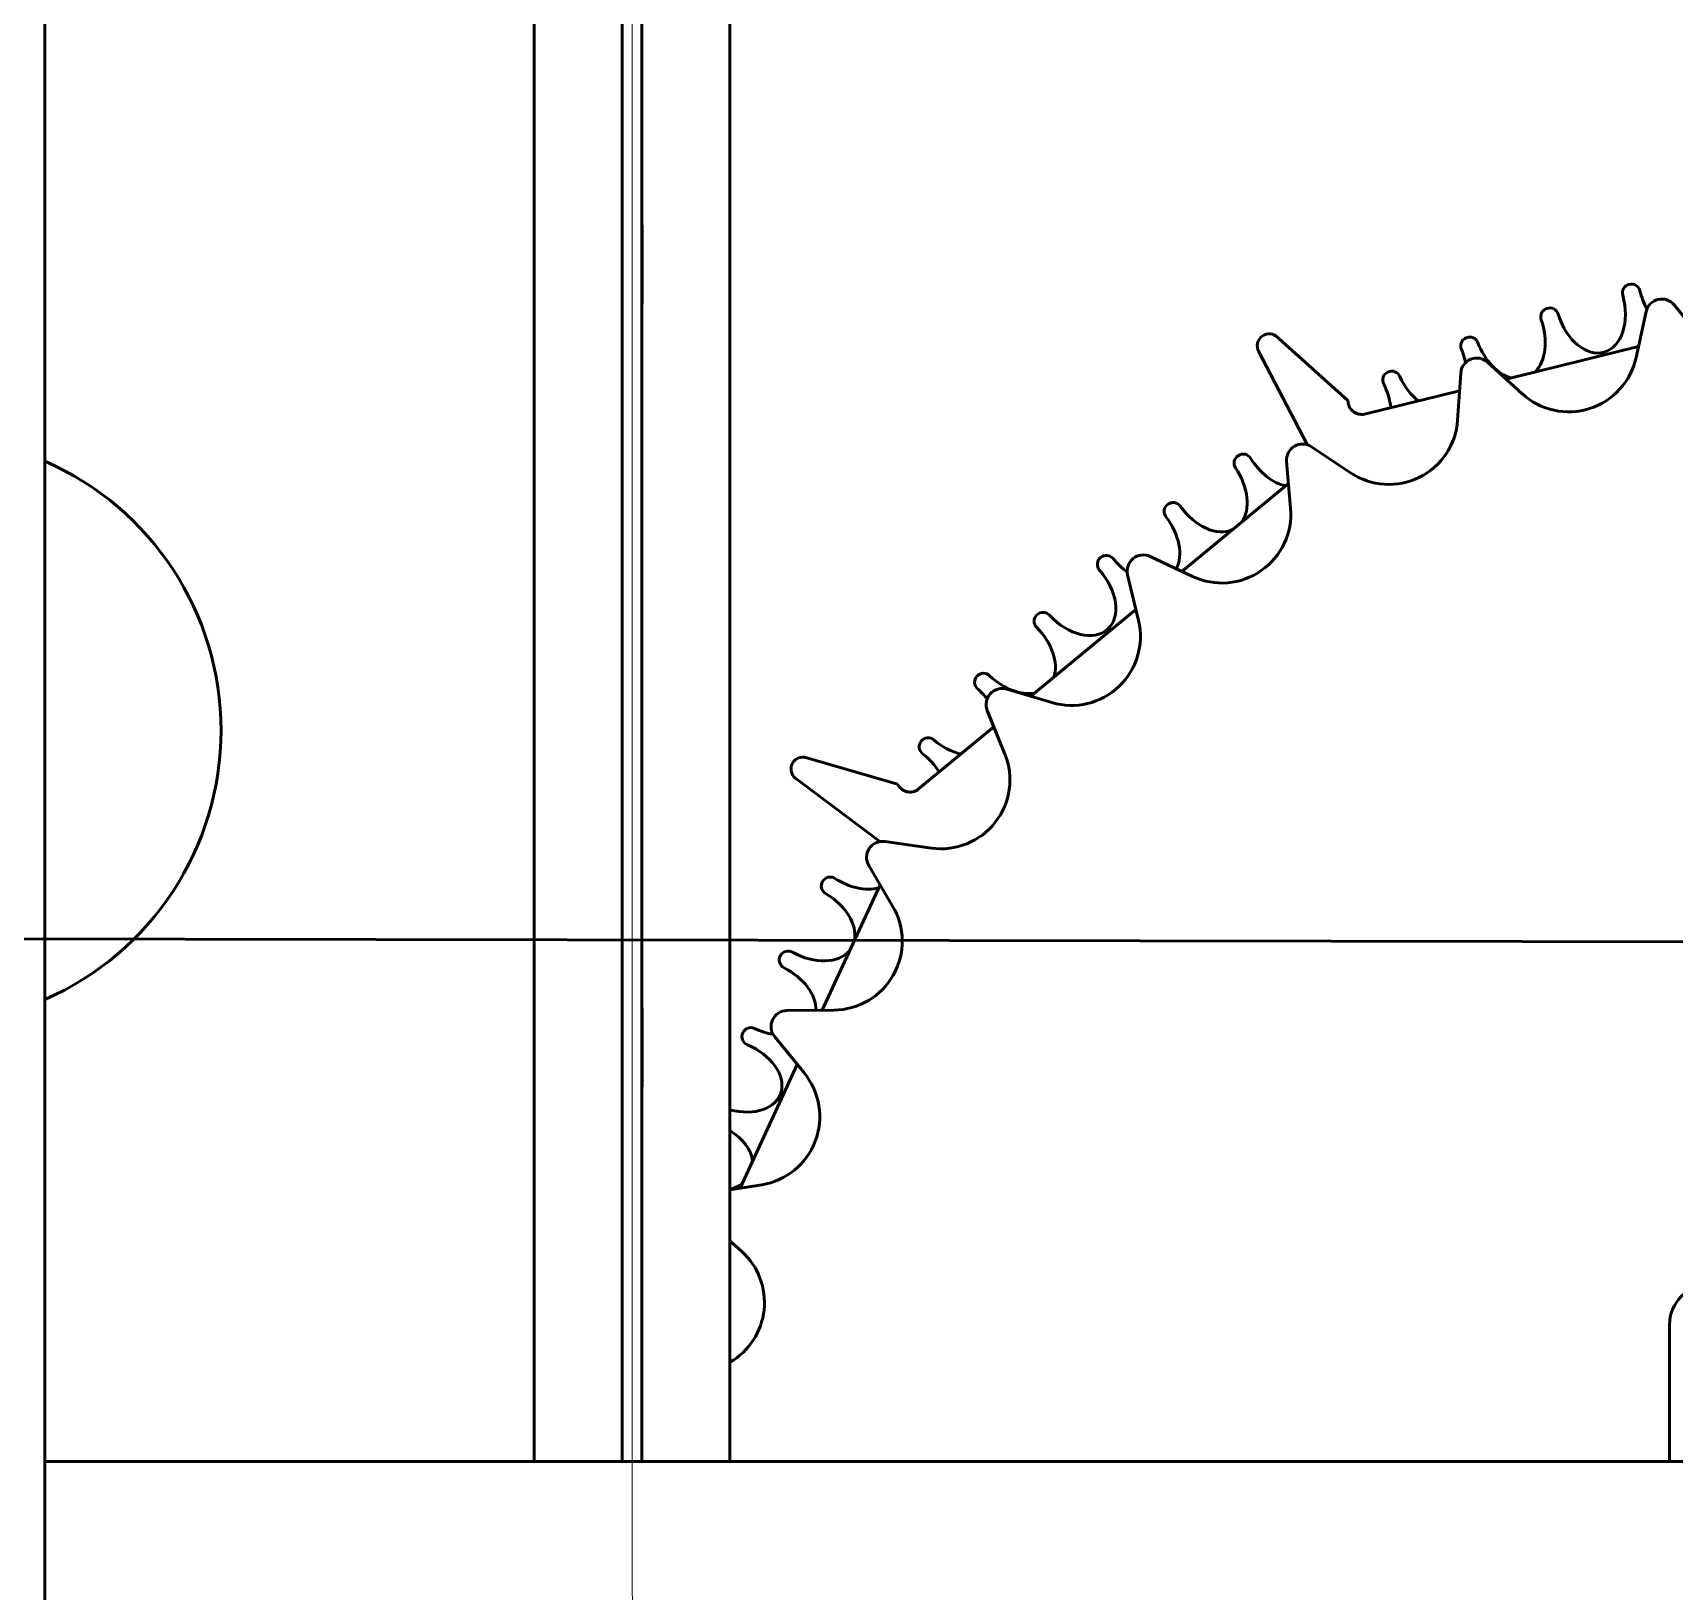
# Model space of a CAD drawing. Extents: x -3873 to 164127, y 7129 to 96529.
# Drawn here: x 50398.6 to 50817.8, y 61283.2 to 61681.2 of the extents above; entities that cross this region are included whole.
import ezdxf

# ---------------------------------------------------------------- set-up
doc = ezdxf.new("R2010")
doc.units = 0
doc.layers.get('0').update_dxf_attribs({"linetype": 'CONTINUOUS'})
doc.layers.add('LAYOUT Kromeka', color=1, linetype='CONTINUOUS', lineweight=5)
doc.layers.add('Visible (ISO)', color=7, linetype='CONTINUOUS', lineweight=50)

# ---------------------------------------------------------------- blocks, each defined once
blk = doc.blocks.new('KD43-180-CCW Feet Cutter & Unloader')
at = {"color": 3}
blk.add_lwpolyline([(815.3, 34.25), (815.3, 840, -1), (1495.8, 840), (1495.8, 34.25)], format="xyb", dxfattribs=at)
at = {"layer": 'Visible (ISO)', "color": 1}
for p, q in [((1645.8, 816), (1645.8, 864)), ((1645.8, 816), (1645.8, 810)), ((665.8, 810), (1645.8, 810)), ((1230.8, 775), (1230.8, 810)), ((1470.8, 284.25), (1470.8, 810)), ((1493.3, 810), (1493.3, 304.25)), ((1498.3, 304.25), (1498.3, 810)), ((1520.8, 810), (1520.8, 284.25)), ((1645.8, 284.25), (1645.8, 810)), ((1470.8, 753.61), (1467.75, 756.38)), ((1453.62, 708.59), (1468.17, 740.19)), ((1453.62, 708.59), (1468.18, 740.19)), ((1462.66, 739.31), (1470.8, 740.62)), ((1493.25, 714.25), (1493.3, 714.25)), ((1493.25, 694.25), (1493.25, 714.25)), ((1498.3, 714.25), (1498.35, 714.25)), ((1498.35, 714.25), (1498.35, 694.25)), ((1459.38, 701.5), (1451.8, 710.82)), ((1432.47, 662.68), (1447.23, 694.73)), ((1432.47, 662.68), (1447.24, 694.73)), ((1444.23, 694.7), (1456.24, 694.81)), ((1493.3, 694.25), (1493.25, 694.25)), ((1498.35, 694.25), (1498.3, 694.25)), ((1435.35, 657.8), (1429.24, 668.15)), ((1419.35, 653.33), (1431.25, 651.66)), ((1454, 635.57), (1432.5, 651.67)), ((1403.39, 622.35), (1422.69, 638.3)), ((1403.39, 622.35), (1422.7, 638.3)), ((1427.97, 636.99), (1451.77, 630.1)), ((1427.97, 636.99), (1451.78, 630.1)), ((1405.07, 618.17), (1400.57, 629.32)), ((1367.11, 592.39), (1393.93, 614.54)), ((1367.11, 592.38), (1393.94, 614.54)), ((1388.58, 616.14), (1400.1, 612.71)), ((1369.23, 583.5), (1366.44, 595.19)), ((1352.62, 583.94), (1363.5, 578.83)), ((1328.14, 560.2), (1355.34, 582.67)), ((1328.14, 560.19), (1355.34, 582.66)), ((1328.61, 554.55), (1327.6, 566.53)), ((1312.26, 557.47), (1322.25, 550.8)), ((1335.77, 526.43), (1323.38, 550.27)), ((1335.77, 526.42), (1323.39, 550.27)), ((1284.14, 531.98), (1284.92, 543.98)), ((1284.43, 536.48), (1308.75, 542.47)), ((1284.43, 536.48), (1308.75, 542.47)), ((1268.4, 537.31), (1277.29, 529.22)), ((1312.93, 539.01), (1331.39, 522.47)), ((1238.74, 525.22), (1272.53, 533.55)), ((1238.75, 525.23), (1272.53, 533.55)), ((1236.8, 516.29), (1239.36, 528.04)), ((1222.03, 523.9), (1229.61, 514.58)), ((1331.39, 522.47), (1331.39, 522.47)), ((1493.25, 514.25), (1493.3, 514.25)), ((1493.25, 494.25), (1493.25, 514.25)), ((1498.3, 514.25), (1498.35, 514.25)), ((1498.35, 514.25), (1498.35, 494.25)), ((1493.3, 494.25), (1493.25, 494.25)), ((1498.35, 494.25), (1498.3, 494.25))]:
    blk.add_line(p, q, dxfattribs=at)
for centre, radius, start, end in [((1479.59, 769.4), 17.6, 119.9726, 227.6998), ((1220.8, 775), 10, 270, 0), ((1465.45, 721.93), 17.6, 99.1284, 219.1284), ((1456.2, 698.91), 4.1, 270.557, 39.1284), ((1465.46, 701.43), 2.25, 244.7054, 335.8914), ((1465.48, 701.47), 2.25, 335.8994, 66.9651), ((1155.8, 840), 341.5, 335.8914, 335.8994), ((1444.4, 677.1), 17.6, 90.557, 210.557), ((1675.8, 623.25), 75, 113.5782, 246.4218), ((1455.96, 681.91), 2.25, 332.226, 63.2916), ((1455.94, 681.87), 2.25, 241.0319, 332.218), ((1155.8, 840), 341.5, 332.218, 332.226), ((1445.22, 663.01), 2.25, 328.5525, 59.6182), ((1445.19, 662.97), 2.25, 237.3585, 328.5445), ((1155.8, 840), 341.5, 328.5445, 328.5525), ((1431.82, 655.72), 4.1, 261.9856, 30.557), ((1416.89, 635.9), 17.6, 81.9856, 201.9856), ((1424.8, 635.52), 3.49, 25.0346, 127.1735), ((1424.81, 635.51), 3.49, 52.4569, 127.1735), ((1424.81, 635.51), 3.49, 25.0346, 25.0762), ((1452.16, 633.13), 3.05, 262.8031, 52.8561), ((1452.16, 633.13), 3.05, 262.8031, 52.463), ((1420.21, 627.45), 2.25, 321.2056, 52.2712), ((1420.18, 627.41), 2.25, 230.0115, 321.1976), ((1155.8, 840), 341.5, 321.1976, 321.2056), ((1383.56, 599.27), 17.6, 73.4141, 193.4141), ((1401.27, 616.64), 4.1, 253.4141, 21.9856), ((1406.05, 610.95), 2.25, 317.5321, 48.5978), ((1406.02, 610.91), 2.25, 226.3381, 317.5241), ((1155.8, 840), 341.5, 317.5241, 317.5321), ((1390.86, 595.38), 2.25, 313.8586, 44.9243), ((1390.82, 595.35), 2.25, 222.6646, 313.8506), ((1155.8, 840), 341.5, 313.8506, 313.8586), ((1345.14, 568.01), 17.6, 64.8427, 184.8427), ((1365.24, 582.54), 4.1, 244.8427, 13.4141), ((1374.67, 580.79), 2.25, 218.9911, 310.1771), ((1155.8, 840), 341.5, 310.1771, 310.1851), ((1374.7, 580.83), 2.25, 310.1851, 41.2508), ((1357.65, 567.33), 2.25, 306.5117, 37.5774), ((1357.61, 567.3), 2.25, 215.3177, 306.5037), ((1155.8, 840), 341.5, 306.5037, 306.5117), ((1302.48, 542.83), 17.6, 56.2713, 176.2713), ((1324.53, 554.2), 4.1, 236.2713, 4.8427), ((1339.72, 554.93), 2.25, 211.6442, 302.8302), ((1339.76, 554.96), 2.25, 302.8382, 33.9039), ((1155.8, 840), 341.5, 302.8302, 302.8382), ((1256.55, 524.29), 17.6, 47.6998, 167.6998), ((1309.44, 539.05), 3.49, 359.3203, 101.4592), ((1309.44, 539.05), 3.49, 52.4569, 101.4592), ((1301.76, 533.76), 2.25, 204.2972, 295.4833), ((1301.8, 533.78), 2.25, 295.4913, 26.5569), ((1280.05, 532.25), 4.1, 227.6998, 356.2713), ((1155.8, 840), 341.5, 295.4833, 295.4913), ((1281.84, 525.03), 2.25, 200.6238, 291.8098), ((1281.88, 525.05), 2.25, 291.8178, 22.8835), ((1333.05, 525.03), 3.05, 237.0888, 27.1418), ((1333.05, 525.03), 3.05, 237.0888, 27.1418), ((1155.8, 840), 341.5, 291.8098, 291.8178), ((1232.79, 517.17), 4.1, 219.1284, 347.6998), ((1261.4, 517.6), 2.25, 196.9503, 288.1363), ((1261.45, 517.62), 2.25, 288.1443, 19.21), ((1240.57, 511.51), 2.25, 284.4709, 15.5365), ((1155.8, 840), 341.5, 288.1363, 288.1443), ((1240.53, 511.5), 2.25, 193.2768, 284.4629), ((1155.8, 840), 341.5, 284.4629, 284.4709)]:
    blk.add_arc(centre, radius, start, end, dxfattribs=at)
for centre, major_axis, start_param, end_param in [((1477.43, 731.8), (-12.16, 4.12), 5.495797, 5.837944), ((1477.43, 731.8), (-12.16, 4.12), 0.304332, 1.233722), ((1469.83, 711.41), (-11.87, 4.89), 4.903086, 7.837175), ((1460.95, 691.56), (-11.53, 5.64), 4.732416, 5.124284), ((1460.95, 691.56), (-11.53, 5.64), 0.291135, 1.55399), ((1450.81, 672.31), (-11.15, 6.37), 4.732416, 6.169956), ((1450.81, 672.31), (-11.15, 6.37), 0.230453, 1.55399), ((1439.46, 653.75), (-10.72, 7.07), 4.732416, 5.724958), ((1426.94, 635.96), (-10.24, 7.74), 1.048877, 1.55399), ((1413.31, 619.01), (-9.73, 8.38), 4.732416, 5.371569), ((1398.63, 602.96), (-9.17, 8.99), 4.732416, 5.838063), ((1413.31, 619.01), (-9.73, 8.38), 1.275981, 1.55399), ((1398.63, 602.96), (-9.17, 8.99), 0.304213, 1.55399), ((1382.94, 587.89), (-8.57, 9.56), 4.732416, 7.837175), ((1366.32, 573.86), (-7.94, 10.09), 0.291135, 1.55399), ((1366.32, 573.86), (-7.94, 10.09), 4.732416, 5.124284), ((1348.84, 560.91), (-7.28, 10.58), 4.732416, 6.170211), ((1348.84, 560.91), (-7.28, 10.58), 0.230198, 1.55399), ((1330.56, 549.12), (-6.59, 11.02), 4.732416, 5.725029), ((1291.93, 529.16), (-5.13, 11.77), 4.732416, 5.371679), ((1311.56, 538.52), (-5.87, 11.42), 1.048792, 1.55399), ((1271.73, 521.08), (-4.36, 12.08), 4.732416, 5.838278), ((1271.73, 521.08), (-4.36, 12.08), 0.303998, 1.55399), ((1291.93, 529.16), (-5.13, 11.77), 1.275981, 1.55399), ((1251.06, 514.3), (-3.58, 12.33), 4.732416, 7.837175), ((1230, 508.87), (-2.78, 12.54), 4.732416, 5.124284)]:
    blk.add_ellipse(centre, major_axis=major_axis, ratio=0.669857, start_param=start_param, end_param=end_param, dxfattribs=at)
blk = doc.blocks.new('FP01_Feet_Scalder')
at = {"layer": 'Visible (ISO)', "color": 0}
blk.add_line((2704.5, 544.82), (2704.5, -70.18), dxfattribs=at)

msp = doc.modelspace()

# ---------------------------------------------------------------- block references
at = {"layer": 'LAYOUT Kromeka', "color": 6, "ltscale": 20, "rotation": 180}
msp.add_blockref('KD43-180-CCW Feet Cutter & Unloader', (52047.45, 62126.3), dxfattribs=at)
at = {"layer": 'LAYOUT Kromeka', "rotation": 89.90410115215707}
msp.add_blockref('FP01_Feet_Scalder', (50899.6, 58744.4), dxfattribs=at)

doc.saveas('drawing.dxf')
